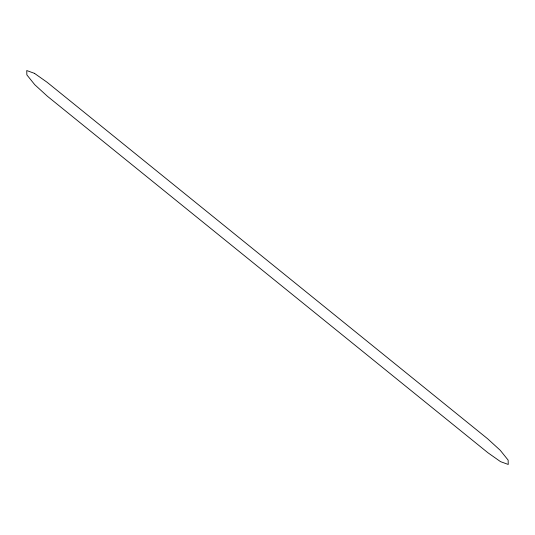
<?xml version="1.0" encoding="UTF-8"?>
<svg xmlns="http://www.w3.org/2000/svg" width="535" height="535" viewBox="0 0 535 535"><rect width="100%" height="100%" fill="white"/><g stroke="black" fill="none" stroke-linecap="round" stroke-linejoin="round"><path stroke-width="0.8" d="M34.474 73.355L26.75 70.546L26.864 74.887L34.768 84.717L47.448 96.293L487.92 452.75L500.526 461.645L508.25 464.454L508.136 460.113L500.232 450.283L487.552 438.707L47.08 82.25L34.474 73.355"/></g></svg>
